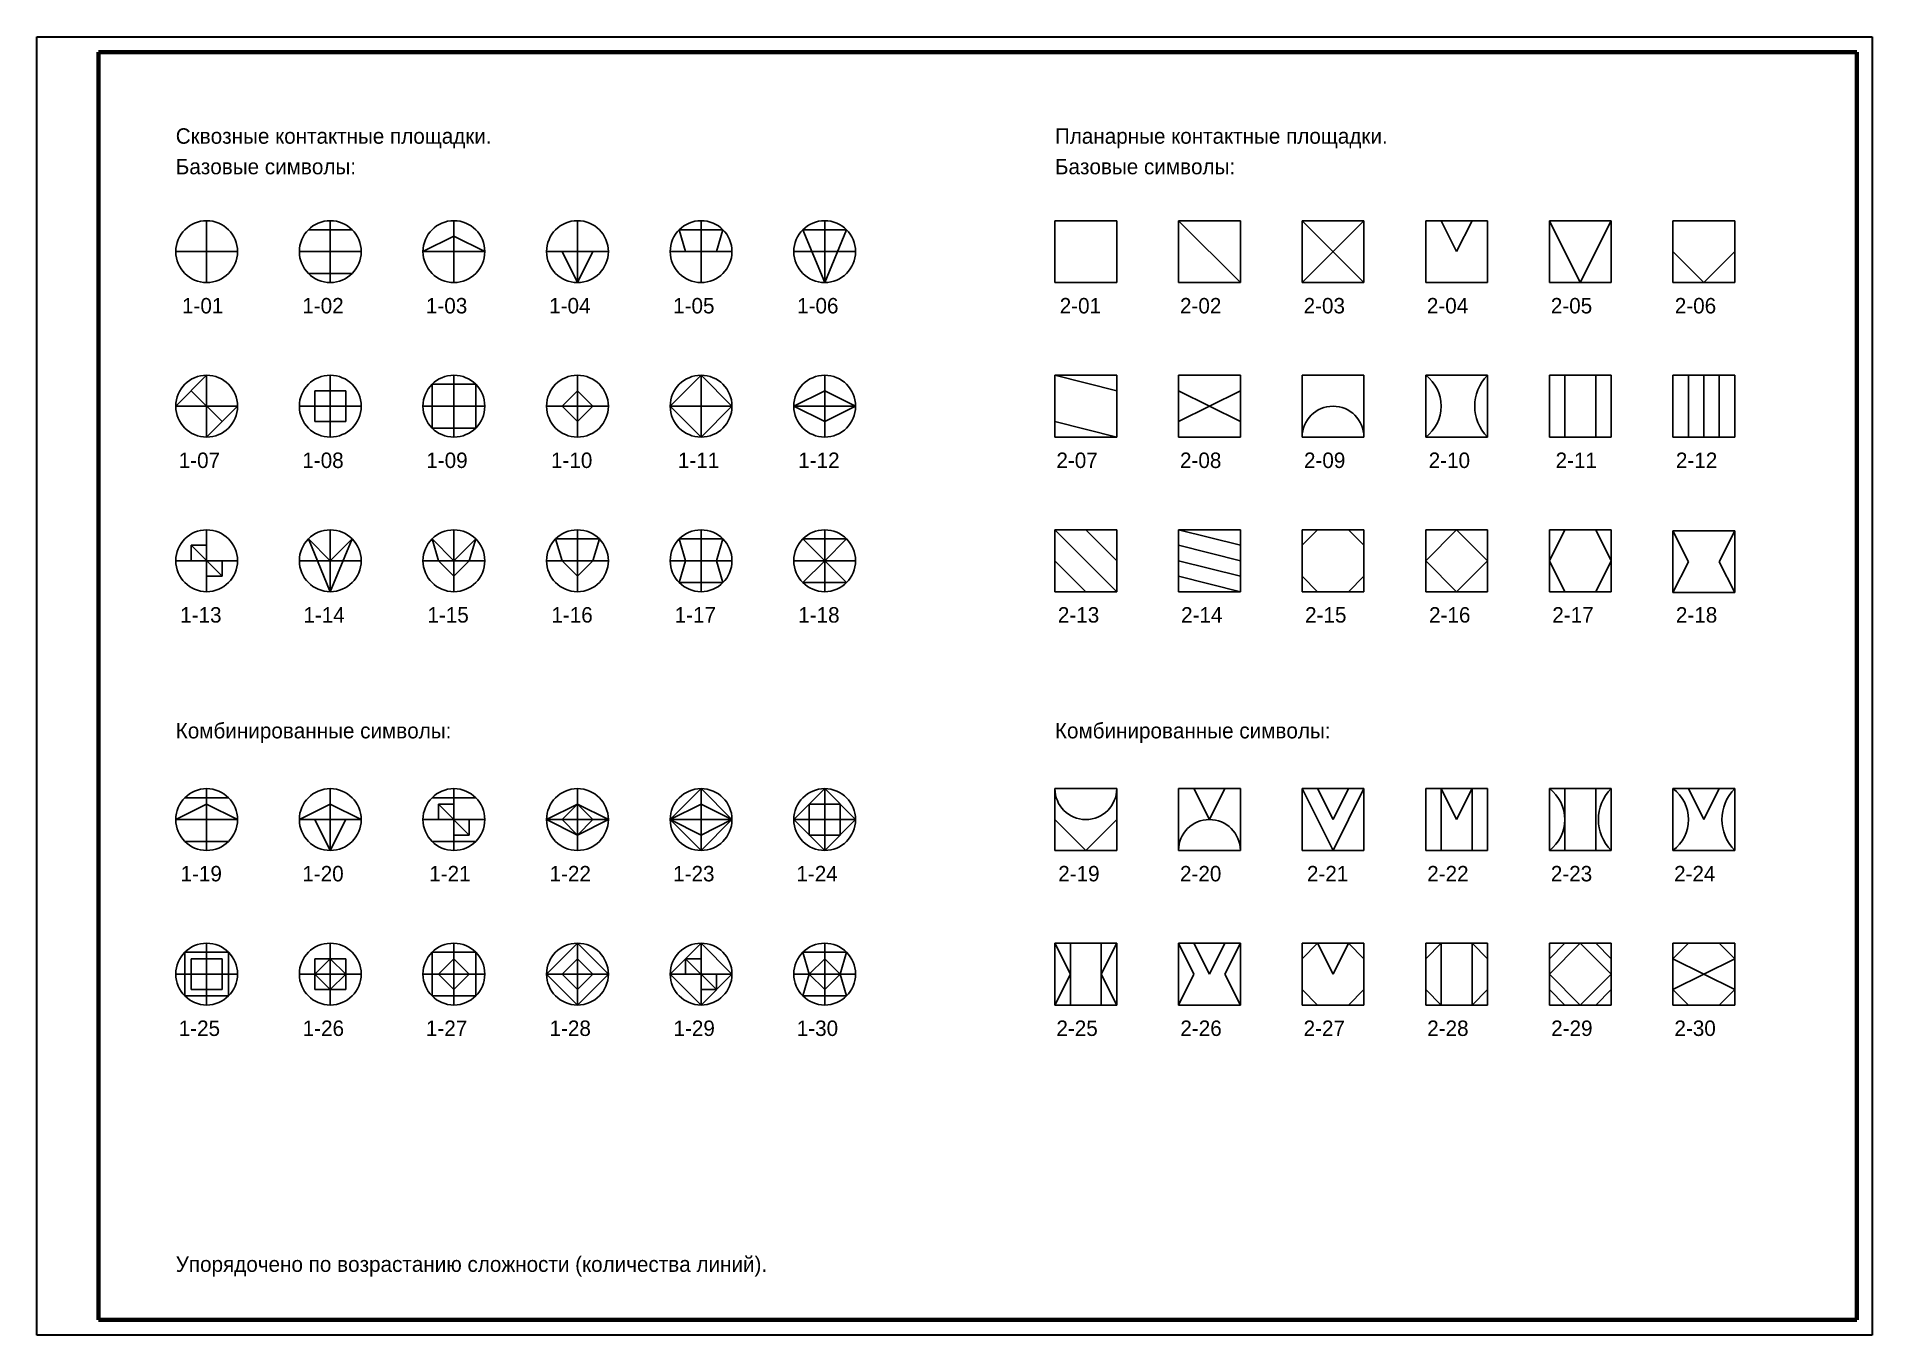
# Model space of a CAD drawing. Header units: millimetres. Extents: x 2227 to 2821, y 1932 to 2352.
import ezdxf

# ---------------------------------------------------------------- set-up
doc = ezdxf.new("R2010")
doc.units = ezdxf.units.MM
for name, color, linetype in [('RAMKA', 7, 'Continuous'), ('Symbols', 92, 'Continuous'), ('Text', 50, 'Continuous')]:
    doc.layers.add(name, color=color, linetype=linetype)
doc.styles.get("Standard").update_dxf_attribs({"font": 'Arial.ttf'})

# ---------------------------------------------------------------- blocks, each defined once
blk = doc.blocks.new('A2 (420x594mm) 39')
at = {"layer": 'RAMKA', "color": 7, "lineweight": 30}
for p, q in [((0, 420), (594, 420)), ((0, 0), (0, 420)), ((594, 420), (594, 0)), ((594, 0), (0, 0))]:
    blk.add_line(p, q, dxfattribs=at)

msp = doc.modelspace()

# ---------------------------------------------------------------- linework, layer by layer
at = {"layer": 'RAMKA', "color": 7, "lineweight": 30}
for p, q in [((2226.57, 1932.06), (2226.57, 2352.06)), ((2226.57, 2352.06), (2820.57, 2352.06)), ((2820.57, 2352.06), (2820.57, 1932.06)), ((2820.57, 1932.06), (2226.57, 1932.06))]:
    msp.add_line(p, q, dxfattribs=at)
at = {"layer": 'RAMKA', "color": 1, "lineweight": 80}
for p, q in [((2246.57, 2347.06), (2815.57, 2347.06)), ((2246.57, 1937.06), (2246.57, 2347.06)), ((2815.57, 2347.06), (2815.57, 1937.06)), ((2815.57, 1937.06), (2246.57, 1937.06))]:
    msp.add_line(p, q, dxfattribs=at)
at = {"layer": 'Symbols'}
for p, q in [((2281.57, 2282.57), (2281.57, 2292.57)), ((2314.5, 2289.64), (2328.64, 2289.64)), ((2321.57, 2282.57), (2321.57, 2292.57)), ((2351.57, 2282.57), (2361.57, 2287.57)), ((2361.57, 2282.57), (2361.57, 2292.57)), ((2361.57, 2287.57), (2371.57, 2282.57)), ((2401.57, 2282.57), (2401.57, 2292.57)), ((2434.5, 2289.64), (2436.57, 2282.57)), ((2434.5, 2289.64), (2448.64, 2289.64)), ((2441.57, 2282.57), (2441.57, 2292.57)), ((2448.64, 2289.64), (2446.57, 2282.57)), ((2474.5, 2289.64), (2488.64, 2289.64)), ((2481.57, 2272.57), (2474.5, 2289.64)), ((2481.57, 2282.57), (2481.57, 2292.57)), ((2488.64, 2289.64), (2481.57, 2272.57)), ((2556.07, 2282.57), (2556.07, 2292.57)), ((2556.07, 2292.57), (2566.07, 2292.57)), ((2566.07, 2292.57), (2576.07, 2292.57)), ((2576.07, 2292.57), (2576.07, 2282.57)), ((2596.07, 2282.57), (2596.07, 2292.57)), ((2596.07, 2292.57), (2606.07, 2292.57)), ((2596.07, 2292.57), (2616.07, 2272.57)), ((2606.07, 2292.57), (2616.07, 2292.57)), ((2616.07, 2292.57), (2616.07, 2282.57)), ((2636.07, 2282.57), (2636.07, 2292.57)), ((2636.07, 2292.57), (2646.07, 2292.57)), ((2636.07, 2292.57), (2656.07, 2272.57)), ((2636.07, 2272.57), (2656.07, 2292.57)), ((2646.07, 2292.57), (2656.07, 2292.57)), ((2656.07, 2292.57), (2656.07, 2282.57)), ((2676.07, 2282.57), (2676.07, 2292.57)), ((2676.07, 2292.57), (2686.07, 2292.57)), ((2681.07, 2292.57), (2686.07, 2282.57)), ((2686.07, 2292.57), (2696.07, 2292.57)), ((2686.07, 2282.57), (2691.07, 2292.57)), ((2696.07, 2292.57), (2696.07, 2282.57)), ((2716.07, 2282.57), (2716.07, 2292.57)), ((2716.07, 2292.57), (2726.07, 2292.57)), ((2716.07, 2292.57), (2726.07, 2272.57)), ((2726.07, 2292.57), (2736.07, 2292.57)), ((2726.07, 2272.57), (2736.07, 2292.57)), ((2736.07, 2292.57), (2736.07, 2282.57)), ((2756.07, 2282.57), (2756.07, 2292.57)), ((2756.07, 2292.57), (2766.07, 2292.57)), ((2766.07, 2292.57), (2776.07, 2292.57)), ((2776.07, 2292.57), (2776.07, 2282.57)), ((2271.57, 2282.57), (2281.57, 2282.57)), ((2281.57, 2272.57), (2281.57, 2282.57)), ((2281.57, 2282.57), (2291.57, 2282.57)), ((2311.57, 2282.57), (2321.57, 2282.57)), ((2321.57, 2272.57), (2321.57, 2282.57)), ((2321.57, 2282.57), (2331.57, 2282.57)), ((2351.57, 2282.57), (2361.57, 2282.57)), ((2361.57, 2272.57), (2361.57, 2282.57)), ((2361.57, 2282.57), (2371.57, 2282.57)), ((2391.57, 2282.57), (2401.57, 2282.57)), ((2396.57, 2282.57), (2401.57, 2272.57)), ((2401.57, 2272.57), (2401.57, 2282.57)), ((2401.57, 2282.57), (2411.57, 2282.57)), ((2401.57, 2272.57), (2406.57, 2282.57)), ((2431.57, 2282.57), (2441.57, 2282.57)), ((2441.57, 2272.57), (2441.57, 2282.57)), ((2441.57, 2282.57), (2451.57, 2282.57)), ((2471.57, 2282.57), (2481.57, 2282.57)), ((2481.57, 2272.57), (2481.57, 2282.57)), ((2481.57, 2282.57), (2491.57, 2282.57)), ((2556.07, 2272.57), (2556.07, 2282.57)), ((2576.07, 2282.57), (2576.07, 2272.57)), ((2596.07, 2272.57), (2596.07, 2282.57)), ((2616.07, 2282.57), (2616.07, 2272.57)), ((2636.07, 2272.57), (2636.07, 2282.57)), ((2656.07, 2282.57), (2656.07, 2272.57)), ((2676.07, 2272.57), (2676.07, 2282.57)), ((2696.07, 2282.57), (2696.07, 2272.57)), ((2716.07, 2272.57), (2716.07, 2282.57)), ((2736.07, 2282.57), (2736.07, 2272.57)), ((2756.07, 2272.57), (2756.07, 2282.57)), ((2766.07, 2272.57), (2756.07, 2282.57)), ((2766.07, 2272.57), (2776.07, 2282.57)), ((2776.07, 2282.57), (2776.07, 2272.57)), ((2314.5, 2275.5), (2328.64, 2275.5)), ((2566.07, 2272.57), (2556.07, 2272.57)), ((2576.07, 2272.57), (2566.07, 2272.57)), ((2606.07, 2272.57), (2596.07, 2272.57)), ((2616.07, 2272.57), (2606.07, 2272.57)), ((2646.07, 2272.57), (2636.07, 2272.57)), ((2656.07, 2272.57), (2646.07, 2272.57)), ((2686.07, 2272.57), (2676.07, 2272.57)), ((2696.07, 2272.57), (2686.07, 2272.57)), ((2726.07, 2272.57), (2716.07, 2272.57)), ((2736.07, 2272.57), (2726.07, 2272.57)), ((2766.07, 2272.57), (2756.07, 2272.57)), ((2776.07, 2272.57), (2766.07, 2272.57)), ((2271.57, 2232.57), (2281.57, 2242.57)), ((2281.57, 2232.57), (2281.57, 2242.57)), ((2321.57, 2232.57), (2321.57, 2242.57)), ((2354.5, 2239.64), (2368.64, 2239.64)), ((2354.5, 2225.5), (2354.5, 2239.64)), ((2361.57, 2232.57), (2361.57, 2242.57)), ((2368.64, 2239.64), (2368.64, 2225.5)), ((2401.57, 2232.57), (2401.57, 2242.57)), ((2441.57, 2242.57), (2431.57, 2232.57)), ((2441.57, 2232.57), (2441.57, 2242.57)), ((2451.57, 2232.57), (2441.57, 2242.57)), ((2481.57, 2232.57), (2481.57, 2242.57)), ((2556.07, 2232.57), (2556.07, 2242.57)), ((2556.07, 2242.57), (2566.07, 2242.57)), ((2556.07, 2242.57), (2576.07, 2237.57)), ((2566.07, 2242.57), (2576.07, 2242.57)), ((2576.07, 2242.57), (2576.07, 2232.57)), ((2596.07, 2232.57), (2596.07, 2242.57)), ((2596.07, 2242.57), (2606.07, 2242.57)), ((2606.07, 2242.57), (2616.07, 2242.57)), ((2616.07, 2242.57), (2616.07, 2232.57)), ((2636.07, 2232.57), (2636.07, 2242.57)), ((2636.07, 2242.57), (2646.07, 2242.57)), ((2646.07, 2242.57), (2656.07, 2242.57)), ((2656.07, 2242.57), (2656.07, 2232.57)), ((2676.07, 2232.57), (2676.07, 2242.57)), ((2676.07, 2242.57), (2686.07, 2242.57)), ((2686.07, 2242.57), (2696.07, 2242.57)), ((2696.07, 2242.57), (2696.07, 2232.57)), ((2716.07, 2232.57), (2716.07, 2242.57)), ((2716.07, 2242.57), (2726.07, 2242.57)), ((2721.07, 2242.57), (2721.07, 2222.57)), ((2726.07, 2242.57), (2736.07, 2242.57)), ((2731.07, 2242.57), (2731.07, 2222.57)), ((2736.07, 2242.57), (2736.07, 2232.57)), ((2756.07, 2232.57), (2756.07, 2242.57)), ((2756.07, 2242.57), (2766.07, 2242.57)), ((2761.07, 2242.57), (2761.07, 2222.57)), ((2766.07, 2242.57), (2776.07, 2242.57)), ((2766.07, 2242.57), (2766.07, 2222.57)), ((2771.07, 2242.57), (2771.07, 2222.57)), ((2776.07, 2242.57), (2776.07, 2232.57)), ((2286.57, 2227.57), (2276.57, 2237.57)), ((2326.57, 2237.57), (2316.57, 2237.57)), ((2316.57, 2237.57), (2316.57, 2227.57)), ((2326.57, 2227.57), (2326.57, 2237.57)), ((2401.57, 2237.57), (2396.57, 2232.57)), ((2406.57, 2232.57), (2401.57, 2237.57)), ((2481.57, 2237.57), (2471.57, 2232.57)), ((2481.57, 2237.57), (2491.57, 2232.57)), ((2596.07, 2227.57), (2616.07, 2237.57)), ((2596.07, 2237.57), (2616.07, 2227.57)), ((2271.57, 2232.57), (2281.57, 2232.57)), ((2281.57, 2222.57), (2281.57, 2232.57)), ((2281.57, 2232.57), (2291.57, 2232.57)), ((2281.57, 2222.57), (2291.57, 2232.57)), ((2311.57, 2232.57), (2321.57, 2232.57)), ((2316.57, 2227.57), (2326.57, 2227.57)), ((2321.57, 2222.57), (2321.57, 2232.57)), ((2321.57, 2232.57), (2331.57, 2232.57)), ((2351.57, 2232.57), (2361.57, 2232.57)), ((2361.57, 2222.57), (2361.57, 2232.57)), ((2361.57, 2232.57), (2371.57, 2232.57)), ((2391.57, 2232.57), (2401.57, 2232.57)), ((2396.57, 2232.57), (2401.57, 2227.57)), ((2401.57, 2222.57), (2401.57, 2232.57)), ((2401.57, 2232.57), (2411.57, 2232.57)), ((2401.57, 2227.57), (2406.57, 2232.57)), ((2431.57, 2232.57), (2441.57, 2232.57)), ((2431.57, 2232.57), (2441.57, 2222.57)), ((2441.57, 2222.57), (2441.57, 2232.57)), ((2441.57, 2232.57), (2451.57, 2232.57)), ((2441.57, 2222.57), (2451.57, 2232.57)), ((2471.57, 2232.57), (2481.57, 2232.57)), ((2471.57, 2232.57), (2481.57, 2227.57)), ((2481.57, 2222.57), (2481.57, 2232.57)), ((2481.57, 2232.57), (2491.57, 2232.57)), ((2481.57, 2227.57), (2491.57, 2232.57)), ((2556.07, 2222.57), (2556.07, 2232.57)), ((2556.07, 2227.57), (2576.07, 2222.57)), ((2576.07, 2232.57), (2576.07, 2222.57)), ((2596.07, 2222.57), (2596.07, 2232.57)), ((2616.07, 2232.57), (2616.07, 2222.57)), ((2636.07, 2222.57), (2636.07, 2232.57)), ((2656.07, 2232.57), (2656.07, 2222.57)), ((2676.07, 2222.57), (2676.07, 2232.57)), ((2696.07, 2232.57), (2696.07, 2222.57)), ((2716.07, 2222.57), (2716.07, 2232.57)), ((2736.07, 2232.57), (2736.07, 2222.57)), ((2756.07, 2222.57), (2756.07, 2232.57)), ((2776.07, 2232.57), (2776.07, 2222.57)), ((2368.64, 2225.5), (2354.5, 2225.5)), ((2566.07, 2222.57), (2556.07, 2222.57)), ((2576.07, 2222.57), (2566.07, 2222.57)), ((2606.07, 2222.57), (2596.07, 2222.57)), ((2616.07, 2222.57), (2606.07, 2222.57)), ((2646.07, 2222.57), (2636.07, 2222.57)), ((2656.07, 2222.57), (2646.07, 2222.57)), ((2686.07, 2222.57), (2676.07, 2222.57)), ((2696.07, 2222.57), (2686.07, 2222.57)), ((2726.07, 2222.57), (2716.07, 2222.57)), ((2736.07, 2222.57), (2726.07, 2222.57)), ((2766.07, 2222.57), (2756.07, 2222.57)), ((2776.07, 2222.57), (2766.07, 2222.57)), ((2281.57, 2182.57), (2281.57, 2192.57)), ((2321.57, 2182.57), (2321.57, 2192.57)), ((2361.57, 2182.57), (2361.57, 2192.57)), ((2401.57, 2182.57), (2401.57, 2192.57)), ((2441.57, 2182.57), (2441.57, 2192.57)), ((2481.57, 2182.57), (2481.57, 2192.57)), ((2556.07, 2182.57), (2556.07, 2192.57)), ((2556.07, 2192.57), (2566.07, 2192.57)), ((2556.07, 2192.57), (2576.07, 2172.57)), ((2566.07, 2192.57), (2576.07, 2192.57)), ((2566.07, 2192.57), (2576.07, 2182.57)), ((2576.07, 2192.57), (2576.07, 2182.57)), ((2596.07, 2182.57), (2596.07, 2192.57)), ((2596.07, 2192.57), (2606.07, 2192.57)), ((2596.07, 2192.57), (2616.07, 2187.57)), ((2606.07, 2192.57), (2616.07, 2192.57)), ((2616.07, 2192.57), (2616.07, 2182.57)), ((2636.07, 2182.57), (2636.07, 2192.57)), ((2636.07, 2192.57), (2646.07, 2192.57)), ((2641.07, 2192.57), (2636.07, 2187.57)), ((2646.07, 2192.57), (2656.07, 2192.57)), ((2651.07, 2192.57), (2656.07, 2187.57)), ((2656.07, 2192.57), (2656.07, 2182.57)), ((2676.07, 2182.57), (2676.07, 2192.57)), ((2676.07, 2192.57), (2686.07, 2192.57)), ((2686.07, 2192.57), (2676.07, 2182.57)), ((2686.07, 2192.57), (2696.07, 2192.57)), ((2696.07, 2182.57), (2686.07, 2192.57)), ((2696.07, 2192.57), (2696.07, 2182.57)), ((2716.07, 2182.57), (2716.07, 2192.57)), ((2716.07, 2192.57), (2726.07, 2192.57)), ((2716.07, 2182.57), (2721.07, 2192.57)), ((2726.07, 2192.57), (2736.07, 2192.57)), ((2731.07, 2192.57), (2736.07, 2182.57)), ((2736.07, 2192.57), (2736.07, 2182.57)), ((2756.07, 2182.27), (2756.07, 2192.27)), ((2756.07, 2192.27), (2766.07, 2192.27)), ((2756.07, 2192.27), (2761.07, 2182.27)), ((2766.07, 2192.27), (2776.07, 2192.27)), ((2776.07, 2192.27), (2771.07, 2182.27)), ((2776.07, 2192.27), (2776.07, 2182.27)), ((2276.57, 2182.57), (2276.57, 2187.57)), ((2276.57, 2187.57), (2281.57, 2187.57)), ((2276.57, 2187.57), (2286.57, 2177.57)), ((2321.57, 2182.57), (2314.5, 2189.64)), ((2314.5, 2189.64), (2321.57, 2172.57)), ((2321.57, 2172.57), (2328.64, 2189.64)), ((2328.64, 2189.64), (2321.57, 2182.57)), ((2361.57, 2182.57), (2354.5, 2189.64)), ((2354.5, 2189.64), (2356.57, 2182.57)), ((2361.57, 2182.57), (2368.64, 2189.64)), ((2368.64, 2189.64), (2366.57, 2182.57)), ((2394.5, 2189.64), (2396.57, 2182.57)), ((2408.64, 2189.64), (2394.5, 2189.64)), ((2406.57, 2182.57), (2408.64, 2189.64)), ((2436.57, 2182.57), (2434.5, 2189.64)), ((2434.5, 2189.64), (2448.64, 2189.64)), ((2448.64, 2189.64), (2446.57, 2182.57)), ((2474.5, 2189.64), (2488.64, 2189.64)), ((2481.57, 2182.57), (2474.5, 2189.64)), ((2488.64, 2189.64), (2481.57, 2182.57)), ((2596.07, 2187.57), (2616.07, 2182.57)), ((2271.57, 2182.57), (2281.57, 2182.57)), ((2281.57, 2172.57), (2281.57, 2182.57)), ((2281.57, 2182.57), (2291.57, 2182.57)), ((2286.57, 2182.57), (2286.57, 2177.57)), ((2311.57, 2182.57), (2321.57, 2182.57)), ((2321.57, 2172.57), (2321.57, 2182.57)), ((2321.57, 2182.57), (2331.57, 2182.57)), ((2351.57, 2182.57), (2361.57, 2182.57)), ((2356.57, 2182.57), (2361.57, 2177.57)), ((2366.57, 2182.57), (2361.57, 2177.57)), ((2361.57, 2172.57), (2361.57, 2182.57)), ((2361.57, 2182.57), (2371.57, 2182.57)), ((2391.57, 2182.57), (2401.57, 2182.57)), ((2396.57, 2182.57), (2401.57, 2177.57)), ((2401.57, 2172.57), (2401.57, 2182.57)), ((2401.57, 2182.57), (2411.57, 2182.57)), ((2401.57, 2177.57), (2406.57, 2182.57)), ((2431.57, 2182.57), (2441.57, 2182.57)), ((2434.5, 2175.5), (2436.57, 2182.57)), ((2441.57, 2172.57), (2441.57, 2182.57)), ((2441.57, 2182.57), (2451.57, 2182.57)), ((2446.57, 2182.57), (2448.64, 2175.5)), ((2471.57, 2182.57), (2481.57, 2182.57)), ((2481.57, 2182.57), (2474.5, 2175.5)), ((2488.64, 2175.5), (2481.57, 2182.57)), ((2481.57, 2172.57), (2481.57, 2182.57)), ((2481.57, 2182.57), (2491.57, 2182.57)), ((2556.07, 2172.57), (2556.07, 2182.57)), ((2556.07, 2182.57), (2566.07, 2172.57)), ((2576.07, 2182.57), (2576.07, 2172.57)), ((2596.07, 2172.57), (2596.07, 2182.57)), ((2596.07, 2182.57), (2616.07, 2177.57)), ((2616.07, 2182.57), (2616.07, 2172.57)), ((2636.07, 2172.57), (2636.07, 2182.57)), ((2656.07, 2182.57), (2656.07, 2172.57)), ((2676.07, 2172.57), (2676.07, 2182.57)), ((2676.07, 2182.57), (2686.07, 2172.57)), ((2686.07, 2172.57), (2696.07, 2182.57)), ((2696.07, 2182.57), (2696.07, 2172.57)), ((2716.07, 2172.57), (2716.07, 2182.57)), ((2716.07, 2182.57), (2721.07, 2172.57)), ((2736.07, 2182.57), (2731.07, 2172.57)), ((2736.07, 2182.57), (2736.07, 2172.57)), ((2756.07, 2172.27), (2756.07, 2182.27)), ((2761.07, 2182.27), (2756.07, 2172.27)), ((2771.07, 2182.27), (2776.07, 2172.27)), ((2776.07, 2182.27), (2776.07, 2172.27)), ((2286.57, 2177.57), (2281.57, 2177.57)), ((2448.64, 2175.5), (2434.5, 2175.5)), ((2474.5, 2175.5), (2488.64, 2175.5)), ((2616.07, 2172.57), (2596.07, 2177.57)), ((2641.07, 2172.57), (2636.07, 2177.57)), ((2656.07, 2177.57), (2651.07, 2172.57)), ((2566.07, 2172.57), (2556.07, 2172.57)), ((2576.07, 2172.57), (2566.07, 2172.57)), ((2606.07, 2172.57), (2596.07, 2172.57)), ((2616.07, 2172.57), (2606.07, 2172.57)), ((2646.07, 2172.57), (2636.07, 2172.57)), ((2656.07, 2172.57), (2646.07, 2172.57)), ((2686.07, 2172.57), (2676.07, 2172.57)), ((2696.07, 2172.57), (2686.07, 2172.57)), ((2726.07, 2172.57), (2716.07, 2172.57)), ((2736.07, 2172.57), (2726.07, 2172.57)), ((2766.07, 2172.27), (2756.07, 2172.27)), ((2776.07, 2172.27), (2766.07, 2172.27)), ((2281.57, 2098.87), (2281.57, 2108.87)), ((2321.57, 2098.87), (2321.57, 2108.87)), ((2361.57, 2098.87), (2361.57, 2108.87)), ((2401.57, 2098.87), (2401.57, 2108.87)), ((2441.57, 2108.87), (2431.57, 2098.87)), ((2441.57, 2098.87), (2441.57, 2108.87)), ((2451.57, 2098.87), (2441.57, 2108.87)), ((2481.57, 2108.87), (2471.57, 2098.87)), ((2481.57, 2098.87), (2481.57, 2108.87)), ((2491.57, 2098.87), (2481.57, 2108.87)), ((2556.07, 2098.87), (2556.07, 2108.87)), ((2556.07, 2108.87), (2566.07, 2108.87)), ((2566.07, 2108.87), (2576.07, 2108.87)), ((2576.07, 2108.87), (2576.07, 2098.87)), ((2596.07, 2098.87), (2596.07, 2108.87)), ((2596.07, 2108.87), (2606.07, 2108.87)), ((2601.07, 2108.87), (2606.07, 2098.87)), ((2606.07, 2108.87), (2616.07, 2108.87)), ((2606.07, 2098.87), (2611.07, 2108.87)), ((2616.07, 2108.87), (2616.07, 2098.87)), ((2636.07, 2098.87), (2636.07, 2108.87)), ((2636.07, 2108.87), (2646.07, 2108.87)), ((2636.07, 2108.87), (2646.07, 2088.87)), ((2641.07, 2108.87), (2646.07, 2098.87)), ((2646.07, 2108.87), (2656.07, 2108.87)), ((2646.07, 2098.87), (2651.07, 2108.87)), ((2646.07, 2088.87), (2656.07, 2108.87)), ((2656.07, 2108.87), (2656.07, 2098.87)), ((2676.07, 2098.87), (2676.07, 2108.87)), ((2676.07, 2108.87), (2686.07, 2108.87)), ((2681.07, 2108.87), (2686.07, 2098.87)), ((2681.07, 2108.87), (2681.07, 2088.87)), ((2686.07, 2108.87), (2696.07, 2108.87)), ((2686.07, 2098.87), (2691.07, 2108.87)), ((2691.07, 2108.87), (2691.07, 2088.87)), ((2696.07, 2108.87), (2696.07, 2098.87)), ((2716.07, 2098.87), (2716.07, 2108.87)), ((2716.07, 2108.87), (2726.07, 2108.87)), ((2721.07, 2108.87), (2721.07, 2088.87)), ((2726.07, 2108.87), (2736.07, 2108.87)), ((2731.07, 2108.87), (2731.07, 2088.87)), ((2736.07, 2108.87), (2736.07, 2098.87)), ((2756.07, 2098.87), (2756.07, 2108.87)), ((2756.07, 2108.87), (2766.07, 2108.87)), ((2761.07, 2108.87), (2766.07, 2098.87)), ((2766.07, 2108.87), (2776.07, 2108.87)), ((2766.07, 2098.87), (2771.07, 2108.87)), ((2776.07, 2108.87), (2776.07, 2098.87)), ((2271.57, 2098.87), (2281.57, 2103.87)), ((2274.5, 2105.94), (2288.64, 2105.94)), ((2281.57, 2103.87), (2291.57, 2098.87)), ((2311.57, 2098.87), (2321.57, 2103.87)), ((2321.57, 2103.87), (2331.57, 2098.87)), ((2354.5, 2105.94), (2368.64, 2105.94)), ((2356.57, 2098.87), (2356.57, 2103.87)), ((2356.57, 2103.87), (2361.57, 2103.87)), ((2356.57, 2103.87), (2366.57, 2093.87)), ((2401.57, 2103.87), (2391.57, 2098.87)), ((2401.57, 2103.87), (2396.57, 2098.87)), ((2406.57, 2098.87), (2401.57, 2103.87)), ((2401.57, 2103.87), (2411.57, 2098.87)), ((2441.57, 2103.87), (2431.57, 2098.87)), ((2441.57, 2103.87), (2451.57, 2098.87)), ((2486.57, 2103.87), (2476.57, 2103.87)), ((2476.57, 2103.87), (2476.57, 2093.87)), ((2486.57, 2093.87), (2486.57, 2103.87)), ((2271.57, 2098.87), (2281.57, 2098.87)), ((2281.57, 2088.87), (2281.57, 2098.87)), ((2281.57, 2098.87), (2291.57, 2098.87)), ((2311.57, 2098.87), (2321.57, 2098.87)), ((2316.57, 2098.87), (2321.57, 2088.87)), ((2321.57, 2088.87), (2321.57, 2098.87)), ((2321.57, 2098.87), (2331.57, 2098.87)), ((2321.57, 2088.87), (2326.57, 2098.87)), ((2351.57, 2098.87), (2361.57, 2098.87)), ((2361.57, 2088.87), (2361.57, 2098.87)), ((2361.57, 2098.87), (2371.57, 2098.87)), ((2366.57, 2098.87), (2366.57, 2093.87)), ((2391.57, 2098.87), (2401.57, 2098.87)), ((2391.57, 2098.87), (2401.57, 2093.87)), ((2396.57, 2098.87), (2401.57, 2093.87)), ((2401.57, 2088.87), (2401.57, 2098.87)), ((2401.57, 2098.87), (2411.57, 2098.87)), ((2401.57, 2093.87), (2406.57, 2098.87)), ((2401.57, 2093.87), (2411.57, 2098.87)), ((2431.57, 2098.87), (2441.57, 2098.87)), ((2431.57, 2098.87), (2441.57, 2088.87)), ((2431.57, 2098.87), (2441.57, 2093.87)), ((2441.57, 2088.87), (2441.57, 2098.87)), ((2441.57, 2098.87), (2451.57, 2098.87)), ((2441.57, 2088.87), (2451.57, 2098.87)), ((2441.57, 2093.87), (2451.57, 2098.87)), ((2471.57, 2098.87), (2481.57, 2098.87)), ((2471.57, 2098.87), (2481.57, 2088.87)), ((2481.57, 2088.87), (2481.57, 2098.87)), ((2481.57, 2098.87), (2491.57, 2098.87)), ((2481.57, 2088.87), (2491.57, 2098.87)), ((2556.07, 2088.87), (2556.07, 2098.87)), ((2566.07, 2088.87), (2556.07, 2098.87)), ((2566.07, 2088.87), (2576.07, 2098.87)), ((2576.07, 2098.87), (2576.07, 2088.87)), ((2596.07, 2088.87), (2596.07, 2098.87)), ((2616.07, 2098.87), (2616.07, 2088.87)), ((2636.07, 2088.87), (2636.07, 2098.87)), ((2656.07, 2098.87), (2656.07, 2088.87)), ((2676.07, 2088.87), (2676.07, 2098.87)), ((2696.07, 2098.87), (2696.07, 2088.87)), ((2716.07, 2088.87), (2716.07, 2098.87)), ((2736.07, 2098.87), (2736.07, 2088.87)), ((2756.07, 2088.87), (2756.07, 2098.87)), ((2776.07, 2098.87), (2776.07, 2088.87)), ((2274.5, 2091.8), (2288.64, 2091.8)), ((2354.5, 2091.8), (2368.64, 2091.8)), ((2366.57, 2093.87), (2361.57, 2093.87)), ((2476.57, 2093.87), (2486.57, 2093.87)), ((2566.07, 2088.87), (2556.07, 2088.87)), ((2576.07, 2088.87), (2566.07, 2088.87)), ((2606.07, 2088.87), (2596.07, 2088.87)), ((2616.07, 2088.87), (2606.07, 2088.87)), ((2646.07, 2088.87), (2636.07, 2088.87)), ((2656.07, 2088.87), (2646.07, 2088.87)), ((2686.07, 2088.87), (2676.07, 2088.87)), ((2696.07, 2088.87), (2686.07, 2088.87)), ((2726.07, 2088.87), (2716.07, 2088.87)), ((2736.07, 2088.87), (2726.07, 2088.87)), ((2766.07, 2088.87), (2756.07, 2088.87)), ((2776.07, 2088.87), (2766.07, 2088.87)), ((2274.5, 2055.94), (2288.64, 2055.94)), ((2274.5, 2041.8), (2274.5, 2055.94)), ((2281.57, 2048.87), (2281.57, 2058.87)), ((2288.64, 2055.94), (2288.64, 2041.8)), ((2321.57, 2048.87), (2321.57, 2058.87)), ((2354.5, 2055.94), (2368.64, 2055.94)), ((2354.5, 2041.8), (2354.5, 2055.94)), ((2361.57, 2048.87), (2361.57, 2058.87)), ((2368.64, 2055.94), (2368.64, 2041.8)), ((2401.57, 2058.87), (2391.57, 2048.87)), ((2401.57, 2048.87), (2401.57, 2058.87)), ((2411.57, 2048.87), (2401.57, 2058.87)), ((2441.57, 2058.87), (2431.57, 2048.87)), ((2441.57, 2048.87), (2441.57, 2058.87)), ((2451.57, 2048.87), (2441.57, 2058.87)), ((2476.57, 2048.87), (2474.5, 2055.94)), ((2474.5, 2055.94), (2488.64, 2055.94)), ((2481.57, 2048.87), (2481.57, 2058.87)), ((2488.64, 2055.94), (2486.57, 2048.87)), ((2556.07, 2048.87), (2556.07, 2058.87)), ((2556.07, 2058.87), (2566.07, 2058.87)), ((2556.07, 2058.87), (2561.07, 2048.87)), ((2561.07, 2058.87), (2561.07, 2038.87)), ((2566.07, 2058.87), (2576.07, 2058.87)), ((2571.07, 2058.87), (2571.07, 2038.87)), ((2576.07, 2058.87), (2571.07, 2048.87)), ((2576.07, 2058.87), (2576.07, 2048.87)), ((2596.07, 2048.87), (2596.07, 2058.87)), ((2596.07, 2058.87), (2606.07, 2058.87)), ((2596.07, 2058.87), (2601.07, 2048.87)), ((2601.07, 2058.87), (2606.07, 2048.87)), ((2606.07, 2058.87), (2616.07, 2058.87)), ((2606.07, 2048.87), (2611.07, 2058.87)), ((2616.07, 2058.87), (2611.07, 2048.87)), ((2616.07, 2058.87), (2616.07, 2048.87)), ((2636.07, 2048.87), (2636.07, 2058.87)), ((2636.07, 2058.87), (2646.07, 2058.87)), ((2641.07, 2058.87), (2636.07, 2053.87)), ((2641.07, 2058.87), (2646.07, 2048.87)), ((2646.07, 2058.87), (2656.07, 2058.87)), ((2646.07, 2048.87), (2651.07, 2058.87)), ((2651.07, 2058.87), (2656.07, 2053.87)), ((2656.07, 2058.87), (2656.07, 2048.87)), ((2676.07, 2048.87), (2676.07, 2058.87)), ((2676.07, 2058.87), (2686.07, 2058.87)), ((2681.07, 2058.87), (2676.07, 2053.87)), ((2681.07, 2058.87), (2681.07, 2038.87)), ((2686.07, 2058.87), (2696.07, 2058.87)), ((2691.07, 2058.87), (2696.07, 2053.87)), ((2691.07, 2058.87), (2691.07, 2038.87)), ((2696.07, 2058.87), (2696.07, 2048.87)), ((2716.07, 2048.87), (2716.07, 2058.87)), ((2716.07, 2058.87), (2726.07, 2058.87)), ((2726.07, 2058.87), (2716.07, 2048.87)), ((2721.07, 2058.87), (2716.07, 2053.87)), ((2726.07, 2058.87), (2736.07, 2058.87)), ((2736.07, 2048.87), (2726.07, 2058.87)), ((2731.07, 2058.87), (2736.07, 2053.87)), ((2736.07, 2058.87), (2736.07, 2048.87)), ((2756.07, 2048.87), (2756.07, 2058.87)), ((2756.07, 2058.87), (2766.07, 2058.87)), ((2761.07, 2058.87), (2756.07, 2053.87)), ((2766.07, 2058.87), (2776.07, 2058.87)), ((2771.07, 2058.87), (2776.07, 2053.87)), ((2776.07, 2058.87), (2776.07, 2048.87)), ((2286.57, 2053.87), (2276.57, 2053.87)), ((2276.57, 2053.87), (2276.57, 2043.87)), ((2286.57, 2043.87), (2286.57, 2053.87)), ((2321.57, 2053.87), (2316.57, 2048.87)), ((2326.57, 2053.87), (2316.57, 2053.87)), ((2316.57, 2053.87), (2316.57, 2043.87)), ((2326.57, 2048.87), (2321.57, 2053.87)), ((2326.57, 2043.87), (2326.57, 2053.87)), ((2361.57, 2053.87), (2356.57, 2048.87)), ((2366.57, 2048.87), (2361.57, 2053.87)), ((2401.57, 2053.87), (2396.57, 2048.87)), ((2406.57, 2048.87), (2401.57, 2053.87)), ((2436.57, 2048.87), (2436.57, 2053.87)), ((2436.57, 2053.87), (2441.57, 2053.87)), ((2436.57, 2053.87), (2446.57, 2043.87)), ((2481.57, 2053.87), (2476.57, 2048.87)), ((2486.57, 2048.87), (2481.57, 2053.87)), ((2766.07, 2048.87), (2756.07, 2053.87)), ((2766.07, 2048.87), (2776.07, 2053.87)), ((2271.57, 2048.87), (2281.57, 2048.87)), ((2276.57, 2043.87), (2286.57, 2043.87)), ((2281.57, 2038.87), (2281.57, 2048.87)), ((2281.57, 2048.87), (2291.57, 2048.87)), ((2311.57, 2048.87), (2321.57, 2048.87)), ((2316.57, 2048.87), (2321.57, 2043.87)), ((2316.57, 2043.87), (2326.57, 2043.87)), ((2321.57, 2038.87), (2321.57, 2048.87)), ((2321.57, 2048.87), (2331.57, 2048.87)), ((2321.57, 2043.87), (2326.57, 2048.87)), ((2351.57, 2048.87), (2361.57, 2048.87)), ((2356.57, 2048.87), (2361.57, 2043.87)), ((2361.57, 2038.87), (2361.57, 2048.87)), ((2361.57, 2048.87), (2371.57, 2048.87)), ((2361.57, 2043.87), (2366.57, 2048.87)), ((2391.57, 2048.87), (2401.57, 2048.87)), ((2391.57, 2048.87), (2401.57, 2038.87)), ((2396.57, 2048.87), (2401.57, 2043.87)), ((2401.57, 2038.87), (2401.57, 2048.87)), ((2401.57, 2048.87), (2411.57, 2048.87)), ((2401.57, 2043.87), (2406.57, 2048.87)), ((2401.57, 2038.87), (2411.57, 2048.87)), ((2431.57, 2048.87), (2441.57, 2048.87)), ((2431.57, 2048.87), (2441.57, 2038.87)), ((2441.57, 2038.87), (2441.57, 2048.87)), ((2441.57, 2048.87), (2451.57, 2048.87)), ((2441.57, 2038.87), (2451.57, 2048.87)), ((2446.57, 2043.87), (2441.57, 2043.87)), ((2446.57, 2048.87), (2446.57, 2043.87)), ((2471.57, 2048.87), (2481.57, 2048.87)), ((2474.5, 2041.8), (2476.57, 2048.87)), ((2476.57, 2048.87), (2481.57, 2043.87)), ((2481.57, 2038.87), (2481.57, 2048.87)), ((2481.57, 2048.87), (2491.57, 2048.87)), ((2481.57, 2043.87), (2486.57, 2048.87)), ((2486.57, 2048.87), (2488.64, 2041.8)), ((2556.07, 2038.87), (2556.07, 2048.87)), ((2561.07, 2048.87), (2556.07, 2038.87)), ((2571.07, 2048.87), (2576.07, 2038.87)), ((2576.07, 2048.87), (2576.07, 2038.87)), ((2596.07, 2038.87), (2596.07, 2048.87)), ((2601.07, 2048.87), (2596.07, 2038.87)), ((2611.07, 2048.87), (2616.07, 2038.87)), ((2616.07, 2048.87), (2616.07, 2038.87)), ((2636.07, 2038.87), (2636.07, 2048.87)), ((2641.07, 2038.87), (2636.07, 2043.87)), ((2656.07, 2043.87), (2651.07, 2038.87)), ((2656.07, 2048.87), (2656.07, 2038.87)), ((2676.07, 2038.87), (2676.07, 2048.87)), ((2681.07, 2038.87), (2676.07, 2043.87)), ((2696.07, 2043.87), (2691.07, 2038.87)), ((2696.07, 2048.87), (2696.07, 2038.87)), ((2716.07, 2038.87), (2716.07, 2048.87)), ((2716.07, 2048.87), (2726.07, 2038.87)), ((2721.07, 2038.87), (2716.07, 2043.87)), ((2726.07, 2038.87), (2736.07, 2048.87)), ((2736.07, 2043.87), (2731.07, 2038.87)), ((2736.07, 2048.87), (2736.07, 2038.87)), ((2756.07, 2038.87), (2756.07, 2048.87)), ((2756.07, 2043.87), (2766.07, 2048.87)), ((2761.07, 2038.87), (2756.07, 2043.87)), ((2766.07, 2048.87), (2776.07, 2043.87)), ((2776.07, 2043.87), (2771.07, 2038.87)), ((2776.07, 2048.87), (2776.07, 2038.87)), ((2288.64, 2041.8), (2274.5, 2041.8)), ((2368.64, 2041.8), (2354.5, 2041.8)), ((2488.64, 2041.8), (2474.5, 2041.8)), ((2566.07, 2038.87), (2556.07, 2038.87)), ((2576.07, 2038.87), (2566.07, 2038.87)), ((2606.07, 2038.87), (2596.07, 2038.87)), ((2616.07, 2038.87), (2606.07, 2038.87)), ((2646.07, 2038.87), (2636.07, 2038.87)), ((2656.07, 2038.87), (2646.07, 2038.87)), ((2686.07, 2038.87), (2676.07, 2038.87)), ((2696.07, 2038.87), (2686.07, 2038.87)), ((2726.07, 2038.87), (2716.07, 2038.87)), ((2736.07, 2038.87), (2726.07, 2038.87)), ((2766.07, 2038.87), (2756.07, 2038.87)), ((2776.07, 2038.87), (2766.07, 2038.87))]:
    msp.add_line(p, q, dxfattribs=at)
for centre, radius, start, end in [((2281.57, 2282.57), 10, 90, 180), ((2281.57, 2282.57), 10, 0, 90), ((2321.57, 2282.57), 10, 90, 180), ((2321.57, 2282.57), 10, 0, 90), ((2361.57, 2282.57), 10, 90, 180), ((2361.57, 2282.57), 10, 0, 90), ((2401.57, 2282.57), 10, 90, 180), ((2401.57, 2282.57), 10, 0, 90), ((2441.57, 2282.57), 10, 90, 180), ((2441.57, 2282.57), 10, 0, 90), ((2481.57, 2282.57), 10, 90, 180), ((2481.57, 2282.57), 10, 0, 90), ((2281.57, 2282.57), 10, 180, 270), ((2281.57, 2282.57), 10, 270, 0), ((2321.57, 2282.57), 10, 180, 270), ((2321.57, 2282.57), 10, 270, 0), ((2361.57, 2282.57), 10, 180, 270), ((2361.57, 2282.57), 10, 270, 0), ((2401.57, 2282.57), 10, 180, 270), ((2401.57, 2282.57), 10, 270, 0), ((2441.57, 2282.57), 10, 180, 270), ((2441.57, 2282.57), 10, 270, 0), ((2481.57, 2282.57), 10, 180, 270), ((2481.57, 2282.57), 10, 270, 0), ((2281.57, 2232.57), 10, 90, 180), ((2281.57, 2232.57), 10, 0, 90), ((2321.57, 2232.57), 10, 90, 180), ((2321.57, 2232.57), 10, 0, 90), ((2361.57, 2232.57), 10, 90, 180), ((2361.57, 2232.57), 10, 0, 90), ((2401.57, 2232.57), 10, 90, 180), ((2401.57, 2232.57), 10, 0, 90), ((2441.57, 2232.57), 10, 90, 180), ((2441.57, 2232.57), 10, 0, 90), ((2481.57, 2232.57), 10, 90, 180), ((2481.57, 2232.57), 10, 0, 90), ((2668.57, 2232.57), 12.5, 306.8699, 53.1301), ((2706.07, 2232.57), 14.14, 135, 225), ((2281.57, 2232.57), 10, 180, 270), ((2281.57, 2232.57), 10, 270, 0), ((2321.57, 2232.57), 10, 180, 270), ((2321.57, 2232.57), 10, 270, 0), ((2361.57, 2232.57), 10, 180, 270), ((2361.57, 2232.57), 10, 270, 0), ((2401.57, 2232.57), 10, 180, 270), ((2401.57, 2232.57), 10, 270, 0), ((2441.57, 2232.57), 10, 180, 270), ((2441.57, 2232.57), 10, 270, 0), ((2481.57, 2232.57), 10, 180, 270), ((2481.57, 2232.57), 10, 270, 0), ((2646.07, 2222.57), 10, 0, 180), ((2281.57, 2182.57), 10, 90, 180), ((2281.57, 2182.57), 10, 0, 90), ((2321.57, 2182.57), 10, 90, 180), ((2321.57, 2182.57), 10, 0, 90), ((2361.57, 2182.57), 10, 90, 180), ((2361.57, 2182.57), 10, 0, 90), ((2401.57, 2182.57), 10, 90, 180), ((2401.57, 2182.57), 10, 0, 90), ((2441.57, 2182.57), 10, 90, 180), ((2441.57, 2182.57), 10, 0, 90), ((2481.57, 2182.57), 10, 90, 180), ((2481.57, 2182.57), 10, 0, 90), ((2281.57, 2182.57), 10, 180, 270), ((2281.57, 2182.57), 10, 270, 0), ((2321.57, 2182.57), 10, 180, 270), ((2321.57, 2182.57), 10, 270, 0), ((2361.57, 2182.57), 10, 180, 270), ((2361.57, 2182.57), 10, 270, 0), ((2401.57, 2182.57), 10, 180, 270), ((2401.57, 2182.57), 10, 270, 0), ((2441.57, 2182.57), 10, 180, 270), ((2441.57, 2182.57), 10, 270, 0), ((2481.57, 2182.57), 10, 180, 270), ((2481.57, 2182.57), 10, 270, 0), ((2281.57, 2098.87), 10, 90, 180), ((2281.57, 2098.87), 10, 0, 90), ((2321.57, 2098.87), 10, 90, 180), ((2321.57, 2098.87), 10, 0, 90), ((2361.57, 2098.87), 10, 90, 180), ((2361.57, 2098.87), 10, 0, 90), ((2401.57, 2098.87), 10, 90, 180), ((2401.57, 2098.87), 10, 0, 90), ((2441.57, 2098.87), 10, 90, 180), ((2441.57, 2098.87), 10, 0, 90), ((2481.57, 2098.87), 10, 90, 180), ((2481.57, 2098.87), 10, 0, 90), ((2566.07, 2108.87), 10, 180, 0), ((2708.57, 2098.87), 12.5, 306.8699, 53.1301), ((2746.07, 2098.87), 14.14, 135, 225), ((2748.57, 2098.87), 12.5, 306.8699, 53.1301), ((2786.07, 2098.87), 14.14, 135, 225), ((2281.57, 2098.87), 10, 180, 270), ((2281.57, 2098.87), 10, 270, 0), ((2321.57, 2098.87), 10, 180, 270), ((2321.57, 2098.87), 10, 270, 0), ((2361.57, 2098.87), 10, 180, 270), ((2361.57, 2098.87), 10, 270, 0), ((2401.57, 2098.87), 10, 180, 270), ((2401.57, 2098.87), 10, 270, 0), ((2441.57, 2098.87), 10, 180, 270), ((2441.57, 2098.87), 10, 270, 0), ((2481.57, 2098.87), 10, 180, 270), ((2481.57, 2098.87), 10, 270, 0), ((2606.07, 2088.87), 10, 0, 180), ((2281.57, 2048.87), 10, 90, 180), ((2281.57, 2048.87), 10, 0, 90), ((2321.57, 2048.87), 10, 90, 180), ((2321.57, 2048.87), 10, 0, 90), ((2361.57, 2048.87), 10, 90, 180), ((2361.57, 2048.87), 10, 0, 90), ((2401.57, 2048.87), 10, 90, 180), ((2401.57, 2048.87), 10, 0, 90), ((2441.57, 2048.87), 10, 90, 180), ((2441.57, 2048.87), 10, 0, 90), ((2481.57, 2048.87), 10, 90, 180), ((2481.57, 2048.87), 10, 0, 90), ((2281.57, 2048.87), 10, 180, 270), ((2281.57, 2048.87), 10, 270, 0), ((2321.57, 2048.87), 10, 180, 270), ((2321.57, 2048.87), 10, 270, 0), ((2361.57, 2048.87), 10, 180, 270), ((2361.57, 2048.87), 10, 270, 0), ((2401.57, 2048.87), 10, 180, 270), ((2401.57, 2048.87), 10, 270, 0), ((2441.57, 2048.87), 10, 180, 270), ((2441.57, 2048.87), 10, 270, 0), ((2481.57, 2048.87), 10, 180, 270), ((2481.57, 2048.87), 10, 270, 0)]:
    msp.add_arc(centre, radius, start, end, dxfattribs=at)

# ---------------------------------------------------------------- block references
msp.add_blockref('A2 (420x594mm) 39', (2226.57, 1932.06))

# ---------------------------------------------------------------- texts
at = {"layer": 'Text', "char_height": 5, "attachment_point": 1}
for s, width, gutter_width, heights, insert in [('{\\Fwin_eskd|c204;Сквозные контактные площадки\\Fwin_eskd|c0;.}', 210, 12.5, [6.67], (2271.57, 2322.45)), ('{\\Fwin_eskd|c204;Планарные контактные площадки\\Fwin_eskd|c0;.}', 210, 12.5, [7.25], (2556.07, 2322.45)), ('{\\Fwin_eskd|c204;Базовые символы:}', 210, 88.26, [7.25], (2271.57, 2312.57)), ('{\\Fwin_eskd|c204;Базовые символы:}', 210, 12.5, [7.25], (2556.07, 2312.57)), ('\\pi2.0238;{\\Fwin_eskd|c0;1-01}', 20, 12.5, [7.25], (2271.57, 2267.57)), ('\\pi0.95238;{\\Fwin_eskd|c0;1-02}', 20, 12.5, [7.25], (2311.57, 2267.57)), ('\\pi0.95238;{\\Fwin_eskd|c0;1-03}', 20, 12.5, [7.25], (2351.57, 2267.57)), ('\\pi0.83333;{\\Fwin_eskd|c0;1-04}', 20, 12.5, [7.25], (2391.57, 2267.57)), ('\\pi0.95238;{\\Fwin_eskd|c0;1-05}', 20, 12.5, [7.25], (2431.57, 2267.57)), ('\\pi1.0714;{\\Fwin_eskd|c0;1-06}', 20, 12.5, [7.25], (2471.57, 2267.57)), ('\\pi1.5476;{\\Fwin_eskd|c0;2-01}', 20, 12.5, [7.25], (2556.07, 2267.57)), ('\\pi0.47619;{\\Fwin_eskd|c0;2-02}', 20, 12.5, [7.25], (2596.07, 2267.57)), ('\\pi0.47619;{\\Fwin_eskd|c0;2-03}', 20, 12.5, [7.25], (2636.07, 2267.57)), ('\\pi0.35714;{\\Fwin_eskd|c0;2-04}', 20, 12.5, [7.25], (2676.07, 2267.57)), ('\\pi0.47619;{\\Fwin_eskd|c0;2-05}', 20, 12.5, [7.25], (2716.07, 2267.57)), ('\\pi0.59524;{\\Fwin_eskd|c0;2-06}', 20, 12.5, [7.25], (2756.07, 2267.57)), ('\\pi0.95238;{\\Fwin_eskd|c0;1-07}', 20, 12.5, [7.25], (2271.57, 2217.57)), ('\\pi0.95238;{\\Fwin_eskd|c0;1-08}', 20, 12.5, [7.25], (2311.57, 2217.57)), ('\\pi1.0714;{\\Fwin_eskd|c0;1-09}', 20, 12.5, [7.25], (2351.57, 2217.57)), ('\\pi1.4286;{\\Fwin_eskd|c0;1-10}', 20, 12.5, [7.25], (2391.57, 2217.57)), ('\\pi2.5;{\\Fwin_eskd|c0;1-11}', 20, 12.5, [7.25], (2431.57, 2217.57)), ('\\pi1.4286;{\\Fwin_eskd|c0;1-12}', 20, 12.5, [7.25], (2471.57, 2217.57)), ('\\pi0.47619;{\\Fwin_eskd|c0;2-07}', 20, 12.5, [7.25], (2556.07, 2217.57)), ('\\pi0.47619;{\\Fwin_eskd|c0;2-08}', 20, 12.5, [7.25], (2596.07, 2217.57)), ('\\pi0.59524;{\\Fwin_eskd|c0;2-09}', 20, 12.5, [7.25], (2636.07, 2217.57)), ('\\pi0.95238;{\\Fwin_eskd|c0;2-10}', 20, 12.5, [7.25], (2676.07, 2217.57)), ('\\pi2.0238;{\\Fwin_eskd|c0;2-11}', 20, 12.5, [7.25], (2716.07, 2217.57)), ('\\pi0.95238;{\\Fwin_eskd|c0;2-12}', 20, 12.5, [7.25], (2756.07, 2217.57)), ('\\pi1.4286;{\\Fwin_eskd|c0;1-13}', 20, 12.5, [7.25], (2271.57, 2167.57)), ('\\pi1.3095;{\\Fwin_eskd|c0;1-14}', 20, 12.5, [7.25], (2311.57, 2167.57)), ('\\pi1.4286;{\\Fwin_eskd|c0;1-15}', 20, 12.5, [7.25], (2351.57, 2167.57)), ('\\pi1.5476;{\\Fwin_eskd|c0;1-16}', 20, 12.5, [7.25], (2391.57, 2167.57)), ('\\pi1.4286;{\\Fwin_eskd|c0;1-17}', 20, 12.5, [7.25], (2431.57, 2167.57)), ('\\pi1.4286;{\\Fwin_eskd|c0;1-18}', 20, 12.5, [7.25], (2471.57, 2167.57)), ('\\pi0.95238;{\\Fwin_eskd|c0;2-13}', 20, 12.5, [7.25], (2556.07, 2167.57)), ('\\pi0.83333;{\\Fwin_eskd|c0;2-14}', 20, 12.5, [7.25], (2596.07, 2167.57)), ('\\pi0.95238;{\\Fwin_eskd|c0;2-15}', 20, 12.5, [7.25], (2636.07, 2167.57)), ('\\pi1.0714;{\\Fwin_eskd|c0;2-16}', 20, 12.5, [7.25], (2676.07, 2167.57)), ('\\pi0.95238;{\\Fwin_eskd|c0;2-17}', 20, 12.5, [7.25], (2716.07, 2167.57)), ('\\pi0.95238;{\\Fwin_eskd|c0;2-18}', 20, 12.5, [7.25], (2756.07, 2167.57)), ('{\\Fwin_eskd|c204;Комбинированные символы:}', 210, 12.5, [7.25], (2271.57, 2130.12)), ('{\\Fwin_eskd|c204;Комбинированные символы:}', 210, 12.5, [7.25], (2556.07, 2130.12)), ('\\pi1.5476;{\\Fwin_eskd|c0;1-19}', 20, 12.5, [7.25], (2271.57, 2083.87)), ('\\pi0.95238;{\\Fwin_eskd|c0;1-20}', 20, 12.5, [7.25], (2311.57, 2083.87)), ('\\pi2.0238;{\\Fwin_eskd|c0;1-21}', 20, 12.5, [7.25], (2351.57, 2083.87)), ('\\pi0.95238;{\\Fwin_eskd|c0;1-22}', 20, 12.5, [7.25], (2391.57, 2083.87)), ('\\pi0.95238;{\\Fwin_eskd|c0;1-23}', 20, 12.5, [7.25], (2431.57, 2083.87)), ('\\pi0.83333;{\\Fwin_eskd|c0;1-24}', 20, 12.5, [7.25], (2471.57, 2083.87)), ('\\pi1.0714;{\\Fwin_eskd|c0;2-19}', 20, 12.5, [7.25], (2556.07, 2083.87)), ('\\pi0.47619;{\\Fwin_eskd|c0;2-20}', 20, 12.5, [7.25], (2596.07, 2083.87)), ('\\pi1.5476;{\\Fwin_eskd|c0;2-21}', 20, 12.5, [7.25], (2636.07, 2083.87)), ('\\pi0.47619;{\\Fwin_eskd|c0;2-22}', 20, 12.5, [7.25], (2676.07, 2083.87)), ('\\pi0.47619;{\\Fwin_eskd|c0;2-23}', 20, 12.5, [7.25], (2716.07, 2083.87)), ('\\pi0.35714;{\\Fwin_eskd|c0;2-24}', 20, 12.5, [7.25], (2756.07, 2083.87)), ('\\pi0.95238;{\\Fwin_eskd|c0;1-25}', 20, 12.5, [7.25], (2271.57, 2033.87)), ('\\pi1.0714;{\\Fwin_eskd|c0;1-26}', 20, 12.5, [7.25], (2311.57, 2033.87)), ('\\pi0.95238;{\\Fwin_eskd|c0;1-27}', 20, 12.5, [7.25], (2351.57, 2033.87)), ('\\pi0.95238;{\\Fwin_eskd|c0;1-28}', 20, 12.5, [7.25], (2391.57, 2033.87)), ('\\pi1.0714;{\\Fwin_eskd|c0;1-29}', 20, 12.5, [7.25], (2431.57, 2033.87)), ('\\pi0.95238;{\\Fwin_eskd|c0;1-30}', 20, 12.5, [7.25], (2471.57, 2033.87)), ('\\pi0.47619;{\\Fwin_eskd|c0;2-25}', 20, 12.5, [7.25], (2556.07, 2033.87)), ('\\pi0.59524;{\\Fwin_eskd|c0;2-26}', 20, 12.5, [7.25], (2596.07, 2033.87)), ('\\pi0.47619;{\\Fwin_eskd|c0;2-27}', 20, 12.5, [7.25], (2636.07, 2033.87)), ('\\pi0.47619;{\\Fwin_eskd|c0;2-28}', 20, 12.5, [7.25], (2676.07, 2033.87)), ('\\pi0.59524;{\\Fwin_eskd|c0;2-29}', 20, 12.5, [7.25], (2716.07, 2033.87)), ('\\pi0.47619;{\\Fwin_eskd|c0;2-30}', 20, 12.5, [7.25], (2756.07, 2033.87)), ('{\\Fwin_eskd|c204;Упорядочено по возрастанию сложности\\Fwin_eskd|c0; \\Fwin_eskd|c204;(количества линий)\\Fwin_eskd|c0;.}', 494.5015, 12.5, [7.76], (2271.57, 1957.57))]:
    msp.add_mtext_dynamic_manual_height_columns(s, width=width, gutter_width=gutter_width, heights=heights, dxfattribs=dict(at, insert=insert))

doc.saveas('drawing.dxf')
